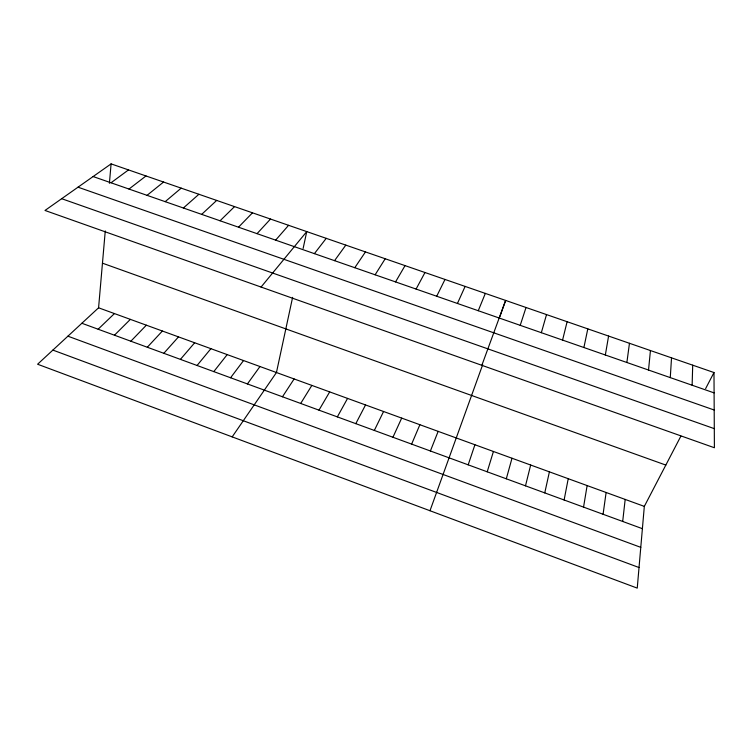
<?xml version="1.0" encoding="UTF-8"?>
<svg xmlns="http://www.w3.org/2000/svg" width="752" height="752" viewBox="0 0 752 752"><rect width="100%" height="100%" fill="white"/><g stroke="black" fill="none" stroke-linecap="round" stroke-linejoin="round"><path stroke-width="1.13" d="M692.131 385.231L692.705 365.171M670.276 377.617L671.527 357.839M680.88 436.141L644.323 506.387L637.245 588.12L37.6 364.231L98.578 307.803L105.261 230.958M109.407 183.291L111.089 163.88L713.986 372.541L714.4 447.75L44.988 210.457L111.089 163.88M648.525 370.04L650.442 350.545M622.694 521.456L625.175 499.422M626.877 362.502L629.462 343.288M603.076 514.274L606.112 492.485M583.552 507.121L587.124 485.576M605.341 354.991L608.584 336.059M564.113 499.995L568.23 478.695M583.9 347.527L587.801 328.868M292.613 297.36L276.445 372.531L232.18 436.884M303.131 248.442L306.75 231.597L261.066 287.048M544.758 492.898L549.402 471.852M562.571 340.092L567.111 321.706M525.488 485.839L530.668 465.027M506.303 478.808L511.999 458.241M541.337 332.704L546.525 314.58M487.202 471.805L493.425 451.482M520.215 325.343L526.033 307.483M468.186 464.839L474.916 444.752M482.681 364.711L429.984 510.74M499.751 316.902L505.635 300.424L481.844 365.312M430.398 450.993L438.153 431.366M478.263 310.726L485.331 293.402M411.626 444.112L419.879 424.72M457.432 303.47L465.121 286.409M392.939 437.26L401.69 418.103M374.327 430.445L383.567 411.504M436.705 296.25L445.005 279.443M355.799 423.658L365.528 404.943M705.63 388.596L713.986 372.541M416.082 289.069L424.983 272.515M337.347 416.89L347.565 398.41M395.552 281.915L405.046 265.616M318.98 410.16L329.677 391.895M300.687 403.457L311.854 385.409M375.116 274.8L385.212 258.754M282.47 396.783L294.117 378.961M354.784 267.712L365.463 251.911M247.417 383.934L259.966 366.534M334.546 260.662L345.807 245.114M230.563 377.758L243.545 360.556M314.392 253.64L326.236 238.337M213.784 371.61L227.189 354.606M197.062 365.481L210.898 348.674M180.414 359.381L194.665 342.771M275.646 240.142L288.589 225.309M163.823 353.299L178.497 336.887M257.034 233.665L270.504 219.048M147.307 347.245L162.385 331.03M130.848 341.22L146.349 325.193M238.506 227.207L252.484 212.816M114.454 335.213L130.359 319.374M220.054 220.778L234.549 206.612M98.127 329.226L114.436 313.575M201.677 214.376L216.689 200.427M183.385 208.003L198.904 194.27M165.177 201.658L181.194 188.141M147.044 195.341L163.56 182.04M128.987 189.053L146.001 175.959M111.005 182.792L128.507 169.905M93.107 176.551L714.099 392.882M78.011 187.182L714.193 410.019M61.673 198.697L714.297 428.649M102.46 263.181L665.83 465.074M98.578 307.803L644.323 506.387M81.865 323.266L642.396 528.675M67.915 336.182L640.779 547.353M52.884 350.094L639.031 567.534"/></g></svg>
